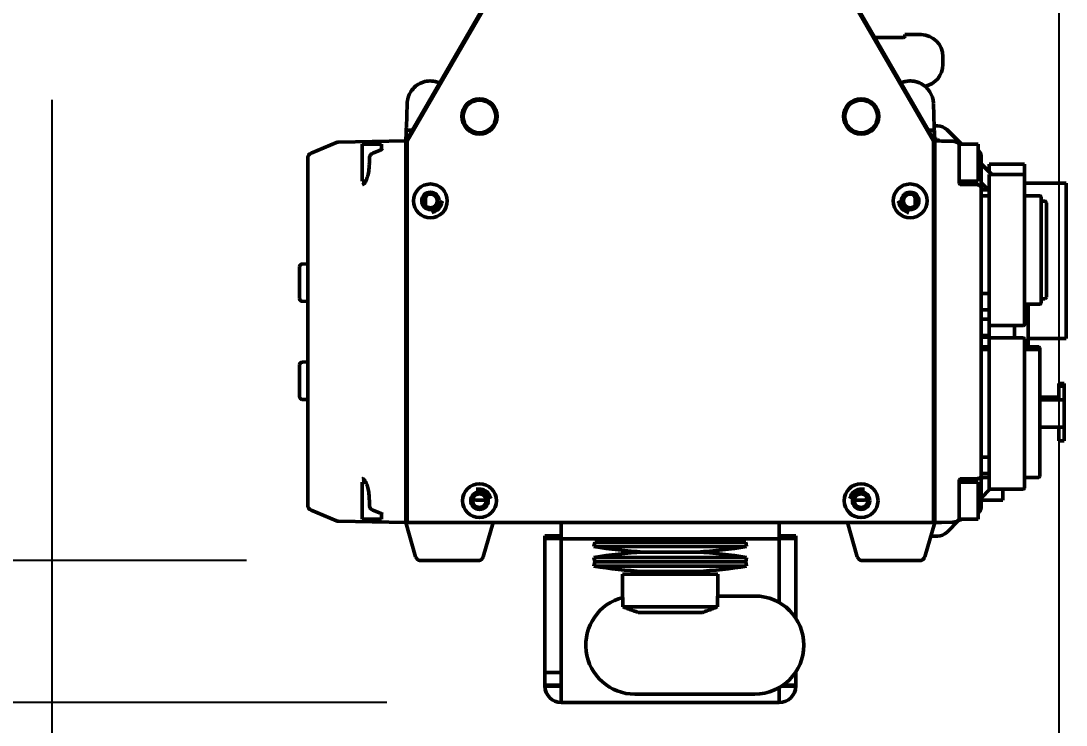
# Model space of a CAD drawing. Header units: millimetres. Extents: x 100 to 5488, y 100 to 4218.
# Drawn here: x 5159.2 to 5350.9, y 1307.8 to 1437 of the extents above; entities that cross this region are included whole.
import ezdxf

# ---------------------------------------------------------------- set-up
doc = ezdxf.new("R2010")
doc.units = ezdxf.units.MM
doc.header["$LTSCALE"] = 20
doc.layers.add('Dimension (ANSI)', color=7, linetype='Continuous', lineweight=25)
doc.layers.add('Visible (ANSI)', color=7, linetype='Continuous', lineweight=50)
doc.styles.add('My Text', font='tahoma.ttf')
doc.dimstyles.new('My Dimension - mm [in] (ANSI)', dxfattribs={"dimscale": 20, "dimtxt": 0.7, "dimasz": 2.5, "dimexe": 3.175, "dimexo": 1.6002, "dimgap": 0.8, "dimtad": 0, "dimtoh": 1, "dimrnd": 1e-08, "dimzin": 4, "dimdsep": 46, "dimtxsty": 'My Text', "dimcen": 0.09, "dimdle": 10, "dimclrd": 1, "dimclre": 1, "dimclrt": 1, "dimadec": 1, "dimazin": 1, "dimtfac": 4.354286, "dimtofl": 0, "dimtmove": 0, "dimatfit": 3, "dimfxl": 1, "dimtolj": 1, "dimtzin": 4, "dimlwd": -1, "dimlwe": -1, "dimarcsym": 0})

# ---------------------------------------------------------------- blocks, each defined once
blk = doc.blocks.new('*D22')
at = {"layer": 'Defpoints', "color": 0, "transparency": 16777216}
for p in [(5349.57, 1503.17), (5164.87, 1454.57), (5164.87, 1247.03)]:
    blk.add_point(p, dxfattribs=at)
at = {"layer": 'Dimension (ANSI)', "color": 1, "transparency": 16777216}
for p, q in [((5349.57, 1471.16), (5349.57, 1183.53)), ((5164.87, 1422.57), (5164.87, 1183.53)), ((5164.87, 1247.03), (5114.87, 1247.03)), ((5299.57, 1247.03), (5214.87, 1247.03))]:
    blk.add_line(p, q, dxfattribs=at)
for points in [[(5214.87, 1255.36), (5214.87, 1238.7), (5164.87, 1247.03)], [(5299.57, 1255.36), (5299.57, 1238.7), (5349.57, 1247.03)]]:
    blk.add_solid(points, dxfattribs=at)
at = {"layer": 'Dimension (ANSI)', "color": 1, "transparency": 16777216, "insert": (5007.44, 1256.19), "char_height": 14, "attachment_point": 2, "style": 'My Text'}
blk.add_mtext('\\A1;184.70 mm [7.272 in]', dxfattribs=at)
blk = doc.blocks.new('*D23')
at = {"layer": 'Defpoints', "color": 0, "transparency": 16777216}
for p in [(5011.97, 1557.67), (5178.47, 1557.67), (5258.29, 1311.99)]:
    blk.add_point(p, dxfattribs=at)
at = {"layer": 'Dimension (ANSI)', "color": 1, "transparency": 16777216}
for p, q in [((5061.97, 1651.34), (5011.97, 1651.34)), ((5011.97, 1651.34), (5011.97, 1557.67)), ((5146.47, 1557.67), (4948.47, 1557.67)), ((5011.97, 1361.99), (5011.97, 1507.67)), ((5226.29, 1311.99), (4948.47, 1311.99))]:
    blk.add_line(p, q, dxfattribs=at)
for points in [[(5003.63, 1507.67), (5020.3, 1507.67), (5011.97, 1557.67)], [(5003.63, 1361.99), (5020.3, 1361.99), (5011.97, 1311.99)]]:
    blk.add_solid(points, dxfattribs=at)
at = {"layer": 'Dimension (ANSI)', "color": 1, "transparency": 16777216, "insert": (5169.94, 1660.5), "char_height": 14, "attachment_point": 2, "style": 'My Text'}
blk.add_mtext('\\A1;245.67 mm [9.672 in]', dxfattribs=at)
blk = doc.blocks.new('*D24')
at = {"layer": 'Defpoints', "color": 0, "transparency": 16777216}
for p in [(5102.12, 1557.67), (5178.47, 1557.67), (5232.55, 1338.01)]:
    blk.add_point(p, dxfattribs=at)
at = {"layer": 'Dimension (ANSI)', "color": 1, "transparency": 16777216}
for p, q in [((5152.12, 1607.67), (5102.12, 1607.67)), ((5102.12, 1607.67), (5102.12, 1557.67)), ((5146.47, 1557.67), (5038.62, 1557.67)), ((5102.12, 1388.01), (5102.12, 1507.67)), ((5200.54, 1338.01), (5038.62, 1338.01))]:
    blk.add_line(p, q, dxfattribs=at)
for points in [[(5093.78, 1507.67), (5110.45, 1507.67), (5102.12, 1557.67)], [(5093.78, 1388.01), (5110.45, 1388.01), (5102.12, 1338.01)]]:
    blk.add_solid(points, dxfattribs=at)
at = {"layer": 'Dimension (ANSI)', "color": 1, "transparency": 16777216, "insert": (5260.09, 1616.82), "char_height": 14, "attachment_point": 2, "style": 'My Text'}
blk.add_mtext('\\A1;219.66 mm [8.648 in]', dxfattribs=at)

msp = doc.modelspace()

# ---------------------------------------------------------------- linework, layer by layer
at = {"layer": 'Visible (ANSI)'}
for p, q in [((5252.315, 1453.85), (5229.824, 1415.057)), ((5230.083, 1415.081), (5252.519, 1453.878)), ((5304.067, 1453.878), (5326.503, 1415.081)), ((5326.763, 1415.057), (5304.271, 1453.85)), ((5321.293, 1434.512), (5324.293, 1434.512)), ((5321.293, 1434.212), (5321.293, 1434.512)), ((5315.773, 1434.012), (5321.093, 1434.012)), ((5328.293, 1430.512), (5328.293, 1429.012)), ((5230.034, 1421.91), (5229.88, 1417.494)), ((5326.706, 1417.494), (5326.552, 1421.91)), ((5230.346, 1417.012), (5230.346, 1417.012)), ((5326.24, 1417.012), (5326.24, 1417.012)), ((5326.696, 1417.796), (5327.293, 1417.796)), ((5329.061, 1417.064), (5331.659, 1414.465)), ((5229.793, 1415.012), (5217.459, 1414.796)), ((5229.788, 1414.959), (5229.788, 1408.022)), ((5229.846, 1416.529), (5229.793, 1415.012)), ((5229.793, 1415.002), (5229.793, 1415.012)), ((5229.8, 1415.012), (5229.793, 1415.012)), ((5230.011, 1345.43), (5230.011, 1414.899)), ((5230.038, 1415), (5230.068, 1415.051)), ((5230.043, 1345.312), (5230.043, 1414.931)), ((5326.518, 1415.051), (5326.548, 1415)), ((5326.543, 1414.931), (5326.543, 1345.312)), ((5326.575, 1414.899), (5326.575, 1345.43)), ((5326.793, 1415.012), (5326.74, 1416.529)), ((5326.783, 1415.296), (5327.293, 1415.296)), ((5326.793, 1415.012), (5326.786, 1415.012)), ((5326.793, 1415.002), (5326.793, 1415.012)), ((5326.793, 1415.012), (5328.02, 1414.99)), ((5326.798, 1408.022), (5326.798, 1414.959)), ((5327.293, 1415.296), (5327.591, 1414.998)), ((5330.086, 1414.954), (5328.02, 1414.99)), ((5217.092, 1414.72), (5212.408, 1412.768)), ((5221.793, 1407.612), (5221.793, 1414.412)), ((5221.793, 1414.412), (5225.293, 1414.412)), ((5224.924, 1413.233), (5223.74, 1412.772)), ((5225.293, 1414.412), (5225.293, 1413.395)), ((5225.293, 1413.387), (5225.293, 1413.387)), ((5330.979, 1414.737), (5330.794, 1414.811)), ((5330.979, 1414.737), (5330.979, 1414.737)), ((5330.982, 1414.736), (5330.987, 1414.734)), ((5331.065, 1414.703), (5331.129, 1414.677)), ((5331.206, 1414.646), (5331.295, 1414.611)), ((5331.293, 1414.273), (5331.293, 1414.412)), ((5334.793, 1414.412), (5331.293, 1414.412)), ((5331.293, 1413.851), (5331.293, 1414.273)), ((5331.293, 1413.851), (5331.293, 1407.208)), ((5331.793, 1414.412), (5331.667, 1414.462)), ((5334.793, 1414.412), (5334.793, 1407.612)), ((5211.793, 1348.178), (5211.793, 1411.845)), ((5212.408, 1412.768), (5212.408, 1412.768)), ((5223.092, 1411.845), (5223.092, 1411.012)), ((5335.293, 1412.335), (5335.293, 1411.012)), ((5335.293, 1406.45), (5335.293, 1411.012)), ((5335.293, 1410.831), (5337.263, 1408.862)), ((5336.793, 1410.762), (5343.293, 1410.762)), ((5336.793, 1409.331), (5336.793, 1410.762)), ((5343.293, 1410.762), (5343.293, 1408.662)), ((5221.793, 1407.612), (5222.421, 1407.612)), ((5229.788, 1408.022), (5229.797, 1408.005)), ((5229.793, 1352.512), (5229.793, 1408.012)), ((5229.797, 1352.519), (5229.797, 1408.005)), ((5326.798, 1408.022), (5326.79, 1408.005)), ((5326.79, 1408.005), (5326.79, 1352.519)), ((5326.793, 1352.512), (5326.793, 1408.012)), ((5334.793, 1407.612), (5331.293, 1407.612)), ((5335.293, 1407.296), (5336.577, 1406.012)), ((5336.793, 1408.862), (5343.093, 1408.862)), ((5336.793, 1405.862), (5336.793, 1408.862)), ((5343.293, 1408.662), (5343.293, 1405.862)), ((5350.893, 1407.262), (5343.293, 1407.262)), ((5350.893, 1407.262), (5350.893, 1378.762)), ((5334.592, 1406.954), (5331.49, 1407.008)), ((5334.592, 1406.954), (5334.592, 1406.954)), ((5335.577, 1407.012), (5335.293, 1407.012)), ((5335.293, 1406.45), (5335.293, 1353.573)), ((5336.793, 1406.012), (5335.293, 1406.012)), ((5336.793, 1384.162), (5336.793, 1405.862)), ((5343.293, 1405.862), (5343.293, 1384.162)), ((5233.38, 1403.158), (5233.38, 1404.425)), ((5323.206, 1404.425), (5323.206, 1403.158)), ((5326.793, 1404.962), (5326.79, 1404.962)), ((5336.793, 1404.962), (5335.293, 1404.962)), ((5343.293, 1404.962), (5346.093, 1404.962)), ((5346.293, 1385.262), (5346.293, 1404.762)), ((5346.293, 1403.962), (5346.993, 1403.962)), ((5347.293, 1403.662), (5347.293, 1386.362)), ((5210.293, 1386.099), (5210.293, 1391.924)), ((5210.776, 1392.424), (5211.793, 1392.459)), ((5326.79, 1389.116), (5326.793, 1389.116)), ((5336.793, 1387.012), (5335.293, 1387.012)), ((5210.776, 1385.6), (5211.793, 1385.564)), ((5343.293, 1385.062), (5346.093, 1385.062)), ((5343.935, 1385.062), (5343.935, 1376.762)), ((5346.293, 1386.062), (5346.993, 1386.062)), ((5336.793, 1384.012), (5335.293, 1384.012)), ((5336.793, 1382.312), (5335.293, 1382.312)), ((5336.793, 1381.162), (5336.793, 1384.162)), ((5343.293, 1384.162), (5343.293, 1381.362)), ((5326.79, 1381.907), (5326.793, 1381.907)), ((5326.79, 1380.986), (5326.793, 1380.985)), ((5343.093, 1381.162), (5336.793, 1381.162)), ((5336.793, 1381.162), (5336.793, 1379.262)), ((5341.435, 1381.162), (5341.435, 1378.912)), ((5326.793, 1379.012), (5326.79, 1379.012)), ((5336.793, 1379.312), (5335.293, 1379.312)), ((5336.793, 1379.012), (5335.293, 1379.012)), ((5336.793, 1378.912), (5336.793, 1379.262)), ((5336.793, 1375.912), (5336.793, 1378.912)), ((5336.793, 1378.912), (5343.063, 1378.912)), ((5343.263, 1378.712), (5343.263, 1375.912)), ((5350.893, 1378.762), (5343.935, 1378.762)), ((5326.79, 1378.116), (5326.793, 1378.116)), ((5326.79, 1376.762), (5326.793, 1376.762)), ((5335.293, 1377.262), (5336.793, 1377.262)), ((5335.293, 1376.762), (5336.793, 1376.762)), ((5343.263, 1376.762), (5345.863, 1376.762)), ((5343.935, 1377.262), (5345.863, 1377.262)), ((5346.063, 1377.062), (5346.063, 1376.562)), ((5346.063, 1376.562), (5346.063, 1353.462)), ((5336.793, 1375.912), (5336.793, 1354.112)), ((5343.263, 1375.912), (5343.263, 1354.112)), ((5210.293, 1368.099), (5210.293, 1373.924)), ((5210.776, 1374.424), (5211.793, 1374.459)), ((5349.563, 1370.012), (5349.563, 1370.512)), ((5349.563, 1370.512), (5350.563, 1370.512)), ((5349.563, 1368.012), (5349.563, 1370.012)), ((5349.563, 1370.012), (5350.563, 1370.012)), ((5350.563, 1370.512), (5350.563, 1370.012)), ((5350.563, 1370.012), (5350.563, 1368.012)), ((5210.776, 1367.6), (5211.793, 1367.564)), ((5349.563, 1368.012), (5346.063, 1368.012)), ((5349.563, 1367.512), (5346.063, 1367.512)), ((5349.563, 1367.512), (5349.563, 1368.012)), ((5349.563, 1367.512), (5350.563, 1367.512)), ((5350.563, 1367.512), (5350.563, 1368.012)), ((5350.563, 1367.512), (5350.563, 1362.512)), ((5349.563, 1362.512), (5346.063, 1362.512)), ((5350.563, 1362.512), (5349.563, 1362.512)), ((5349.563, 1362.012), (5349.563, 1362.512)), ((5349.563, 1360.012), (5349.563, 1362.012)), ((5350.563, 1362.012), (5350.563, 1362.512)), ((5350.563, 1362.012), (5350.563, 1360.012)), ((5350.563, 1360.012), (5349.563, 1360.012)), ((5326.79, 1359.116), (5326.793, 1359.116)), ((5336.793, 1357.012), (5335.293, 1357.012)), ((5336.793, 1354.012), (5335.293, 1354.012)), ((5335.293, 1349.012), (5335.293, 1353.573)), ((5336.793, 1351.112), (5336.793, 1354.112)), ((5343.263, 1354.112), (5343.263, 1351.312)), ((5221.793, 1345.612), (5221.793, 1352.412)), ((5221.793, 1352.412), (5222.421, 1352.412)), ((5229.788, 1352.501), (5229.797, 1352.519)), ((5229.788, 1352.501), (5229.788, 1345.206)), ((5326.798, 1352.501), (5326.79, 1352.519)), ((5326.798, 1345.206), (5326.798, 1352.501)), ((5331.293, 1352.815), (5331.293, 1346.172)), ((5334.793, 1352.412), (5331.293, 1352.412)), ((5331.49, 1353.015), (5334.592, 1353.069)), ((5334.793, 1352.412), (5334.793, 1345.612)), ((5334.802, 1353.073), (5334.802, 1353.073)), ((5335.184, 1353.262), (5335.184, 1353.262)), ((5335.293, 1353.262), (5336.793, 1353.262)), ((5335.543, 1353.262), (5335.293, 1353.012)), ((5343.263, 1353.262), (5345.863, 1353.262)), ((5336.929, 1351.112), (5335.293, 1349.476)), ((5343.063, 1351.112), (5336.793, 1351.112)), ((5339.293, 1351.112), (5339.293, 1349.112)), ((5223.092, 1349.012), (5223.092, 1348.178)), ((5244.54, 1349.099), (5242.88, 1349.099)), ((5313.706, 1349.099), (5312.046, 1349.099)), ((5339.293, 1349.112), (5335.293, 1349.112)), ((5335.293, 1349.012), (5335.293, 1347.689)), ((5212.408, 1347.255), (5217.092, 1345.304)), ((5223.74, 1347.251), (5224.924, 1346.79)), ((5225.293, 1346.628), (5225.293, 1345.612)), ((5225.41, 1346.563), (5225.41, 1346.563)), ((5331.293, 1345.75), (5331.293, 1346.172)), ((5217.459, 1345.227), (5229.793, 1345.012)), ((5221.793, 1345.612), (5225.293, 1345.612)), ((5229.793, 1345.083), (5229.793, 1345.161)), ((5229.793, 1345.012), (5229.793, 1345.083)), ((5229.793, 1345.012), (5229.942, 1345.012)), ((5231.586, 1338.737), (5229.793, 1345.012)), ((5229.988, 1345.006), (5238.283, 1345.006)), ((5326.243, 1345.012), (5230.343, 1345.012)), ((5238.283, 1345.006), (5238.293, 1345.012)), ((5244, 1338.737), (5245.793, 1345.012)), ((5258.293, 1342.012), (5258.293, 1345.012)), ((5298.293, 1345.012), (5298.293, 1342.012)), ((5312.586, 1338.737), (5310.793, 1345.012)), ((5318.304, 1345.006), (5318.293, 1345.012)), ((5318.304, 1345.006), (5326.598, 1345.006)), ((5325, 1338.737), (5326.793, 1345.012)), ((5326.644, 1345.012), (5326.793, 1345.012)), ((5326.793, 1345.012), (5326.793, 1345.161)), ((5326.793, 1345.012), (5328.02, 1345.033)), ((5326.793, 1345.012), (5327.293, 1345.012)), ((5327.302, 1345.021), (5327.293, 1345.012)), ((5328.02, 1345.033), (5330.086, 1345.069)), ((5331.186, 1345.369), (5329.061, 1343.244)), ((5330.794, 1345.212), (5330.979, 1345.286)), ((5330.979, 1345.286), (5330.979, 1345.286)), ((5330.979, 1345.286), (5330.979, 1345.286)), ((5330.99, 1345.29), (5331.018, 1345.302)), ((5331.065, 1345.32), (5331.126, 1345.345)), ((5331.206, 1345.377), (5331.301, 1345.415)), ((5331.293, 1345.612), (5331.293, 1345.75)), ((5334.793, 1345.612), (5331.293, 1345.612)), ((5331.667, 1345.561), (5331.793, 1345.612)), ((5255.293, 1342.567), (5255.293, 1342.08)), ((5258.293, 1342.567), (5255.293, 1342.567)), ((5258.293, 1342.08), (5255.293, 1342.08)), ((5255.293, 1342.08), (5255.293, 1317.46)), ((5258.293, 1314.471), (5258.293, 1342.012)), ((5263.293, 1342.012), (5258.293, 1342.012)), ((5293.293, 1342.012), (5263.293, 1342.012)), ((5273.693, 1341.38), (5273.693, 1342.012)), ((5282.893, 1341.38), (5282.893, 1342.012)), ((5298.293, 1342.012), (5293.293, 1342.012)), ((5298.293, 1342.567), (5301.293, 1342.567)), ((5298.293, 1342.08), (5301.293, 1342.08)), ((5298.293, 1342.012), (5298.293, 1330.306)), ((5301.293, 1342.08), (5301.293, 1342.567)), ((5301.293, 1327.487), (5301.293, 1342.08)), ((5326.079, 1342.512), (5327.293, 1342.512)), ((5264.423, 1341.38), (5264.293, 1340.59)), ((5264.293, 1340.59), (5292.293, 1340.59)), ((5264.423, 1341.38), (5292.163, 1341.38)), ((5292.163, 1341.38), (5292.293, 1340.59)), ((5292.293, 1338.59), (5264.293, 1338.59)), ((5264.423, 1337.801), (5264.293, 1338.59)), ((5273.293, 1339.59), (5283.293, 1339.59)), ((5283.293, 1339.59), (5273.293, 1339.59)), ((5292.163, 1337.801), (5292.293, 1338.59)), ((5243.039, 1338.012), (5232.547, 1338.012)), ((5264.423, 1337.801), (5264.293, 1337.012)), ((5264.293, 1337.012), (5292.293, 1337.012)), ((5264.423, 1337.801), (5292.163, 1337.801)), ((5264.423, 1337.801), (5292.163, 1337.801)), ((5292.163, 1337.801), (5292.293, 1337.012)), ((5324.039, 1338.012), (5313.547, 1338.012)), ((5269.543, 1335.512), (5287.043, 1335.512)), ((5269.543, 1331.226), (5269.543, 1335.512)), ((5283.293, 1336.012), (5273.293, 1336.012)), ((5273.693, 1335.512), (5273.693, 1336.012)), ((5282.893, 1335.512), (5282.893, 1336.012)), ((5287.043, 1331.512), (5287.043, 1335.512)), ((5269.612, 1329.512), (5269.612, 1331.243)), ((5286.974, 1329.512), (5286.974, 1331.512)), ((5293.793, 1331.512), (5286.974, 1331.512)), ((5269.612, 1329.512), (5286.974, 1329.512)), ((5272.395, 1328.512), (5284.191, 1328.512)), ((5258.293, 1317.46), (5255.293, 1317.46)), ((5255.293, 1317.46), (5255.293, 1315.189)), ((5301.242, 1317.46), (5301.293, 1317.46)), ((5301.293, 1317.46), (5301.293, 1317.537)), ((5301.293, 1315.189), (5301.293, 1317.46)), ((5258.293, 1315.189), (5255.293, 1315.189)), ((5255.293, 1314.992), (5255.293, 1315.189)), ((5299.026, 1315.189), (5301.293, 1315.189)), ((5301.293, 1315.189), (5301.293, 1314.992)), ((5255.293, 1314.992), (5258.293, 1314.992)), ((5258.293, 1311.992), (5258.293, 1314.471)), ((5271.793, 1313.512), (5293.793, 1313.512)), ((5298.293, 1314.717), (5298.293, 1314.471)), ((5298.293, 1314.471), (5298.293, 1311.992)), ((5301.293, 1314.992), (5298.738, 1314.992)), ((5298.293, 1311.992), (5258.293, 1311.992))]:
    msp.add_line(p, q, dxfattribs=at)
for centre, radius in [((5243.293, 1419.512), 3.25), ((5313.293, 1419.512), 3.25), ((5243.293, 1419.512), 3), ((5313.293, 1419.512), 3), ((5234.293, 1404.012), 3.1), ((5234.293, 1404.012), 1.6), ((5322.293, 1404.012), 3.1), ((5322.293, 1404.012), 1.6), ((5234.293, 1404.012), 1.25), ((5322.293, 1404.012), 1.25), ((5243.293, 1349.012), 3.1), ((5313.293, 1349.012), 3.1), ((5243.293, 1349.012), 1.6), ((5243.293, 1349.012), 1.25), ((5313.293, 1349.012), 1.6), ((5313.293, 1349.012), 1.25)]:
    msp.add_circle(centre, radius, dxfattribs=at)
for centre, radius, start, end in [((5321.093, 1434.212), 0.2, 270, 0), ((5324.293, 1430.512), 4, 0, 90), ((5324.293, 1429.012), 4, 279.78759, 0), ((5322.305, 1421.762), 4.25, 2, 63.14463), ((5327.293, 1415.296), 2.5, 45, 90), ((5230.211, 1414.899), 0.2, 149.8952, 180.00017), ((5230.343, 1414.931), 0.3, 149.95952, 179.98655), ((5326.243, 1414.931), 0.3, 0, 30.02704), ((5326.375, 1414.899), 0.2, 359.99983, 30.1048), ((5217.477, 1413.797), 1, 91, 112.61986), ((5330.793, 1414.273), 0.5, 0, 68.19859), ((5212.793, 1411.845), 1, 112.61986, 180), ((5331.493, 1407.208), 0.2, 180.00075, 268.99959), ((5343.093, 1408.662), 0.2, 0, 90), ((5234.293, 1404.012), 2.1, 292.02023, 345.08456), ((5242.023, 1401.953), 5.899, 159.61409, 165.0859), ((5314.564, 1401.953), 5.899, 14.91336, 20.38528), ((5322.293, 1404.012), 2.1, 194.91521, 247.97977), ((5346.093, 1404.762), 0.2, 0, 90), ((5346.993, 1403.662), 0.3, 0, 90), ((5237.291, 1396.596), 5.898, 112.01515, 117.48669), ((5319.295, 1396.596), 5.899, 62.5123, 67.98384), ((5210.793, 1391.924), 0.5, 92, 180), ((5210.793, 1386.099), 0.5, 180, 268), ((5346.993, 1386.362), 0.3, 270, 0), ((5346.093, 1385.262), 0.2, 270, 0), ((5343.093, 1381.362), 0.2, 270, 0), ((5343.063, 1378.712), 0.2, 0, 90), ((5345.863, 1377.062), 0.2, 0, 90), ((5345.863, 1376.562), 0.2, 0, 90), ((5210.793, 1373.924), 0.5, 92, 180), ((5210.793, 1368.099), 0.5, 180, 268), ((5331.493, 1352.815), 0.2, 91.00037, 179.99843), ((5345.863, 1353.462), 0.2, 270, 0), ((5243.12, 1357.009), 5.899, 265.76571, 271.23739), ((5243.293, 1349.012), 2.1, 25.94078, 91.23503), ((5250.486, 1352.51), 5.898, 205.93626, 211.40801), ((5306.1, 1352.51), 5.899, 328.59107, 334.06278), ((5313.293, 1349.012), 2.1, 88.76497, 154.05922), ((5313.466, 1357.009), 5.899, 268.76248, 274.23413), ((5343.063, 1351.312), 0.2, 270, 0), ((5212.793, 1348.178), 1, 180, 247.37871), ((5217.477, 1346.227), 1, 247.38014, 269), ((5230.343, 1345.312), 0.3, 180, 270), ((5326.243, 1345.312), 0.3, 270, 0), ((5330.793, 1345.75), 0.5, 291.8014, 0), ((5327.293, 1345.012), 2.5, 270, 315), ((5278.293, 1425.59), 86.145, 260.64702, 266.6726), ((5278.293, 1425.59), 86.145, 273.3274, 279.35298), ((5232.547, 1339.012), 1, 195.9454, 270), ((5243.039, 1339.012), 1, 270, 344.0546), ((5278.293, 1253.59), 86.145, 93.3274, 99.35298), ((5278.293, 1253.59), 86.145, 80.64702, 86.6726), ((5313.547, 1339.012), 1, 195.9454, 270), ((5324.039, 1339.012), 1, 270, 344.0546), ((5278.293, 1422.012), 86.145, 260.64702, 266.6726), ((5278.293, 1422.012), 86.145, 273.3274, 279.35298), ((5271.793, 1322.512), 9, 104.02155, 270), ((5293.793, 1322.512), 9, 270, 90), ((5258.293, 1314.992), 3, 180, 270), ((5298.293, 1314.992), 3, 270, 0)]:
    msp.add_arc(centre, radius, start, end, dxfattribs=at)
for centre, major_axis, ratio, start_param, end_param in [((5229.988, 1414.959), (0.197, -0.037), 0.9996786, 3.1152282, 3.3262213), ((5344.725, 1414.961), (-114.971, -0.063), 0.034884, 6.2529201, 6.2572734), ((5229.997, 1414.957), (0.189, -0.067), 0.9996785, 2.9567991, 3.1684896), ((5326.589, 1414.957), (-0.189, -0.067), 0.9996785, 3.1146951, 3.3263856), ((5211.861, 1414.961), (114.971, -0.063), 0.034884, 0.0259119, 0.0302652), ((5326.598, 1414.959), (-0.197, -0.037), 0.9996786, 2.9569637, 3.1679568), ((5330.05, 1412.95), (-0.314, -1.98), 0.9988606, 3.1999257, 3.2811955), ((5330.05, 1412.95), (-0.314, -1.98), 0.9988606, 3.0856612, 3.1393532), ((5330.05, 1412.95), (-0.314, -1.98), 0.9988606, 2.968833, 3.0397146), ((5330.422, 1413.883), (0.371, 0.929), 0.5526971, 6.2831713, 6.2831846), ((5334.302, 1406.959), (0.5, -0.009), 0.0000247, 0.2510981, 0.9414888), ((5234.381, 1404.424), (-0.707, 0.707), 0.9996955, 0.104046, 0.7852494), ((5322.206, 1404.424), (0.707, 0.707), 0.9996955, 5.4979351, 6.1791393), ((5334.584, 1353.569), (0.009, -0.5), 0.5811468, 6.2831175, 6.2831858), ((5242.881, 1350.099), (-0.707, -0.707), 0.9996955, 6.2071677, 7.0684355), ((5313.706, 1350.099), (0.707, -0.707), 0.9996955, 5.4979351, 6.359203), ((5229.988, 1345.206), (-0.141, -0.141), 0.9996955, 5.4979394, 7.0684312), ((5230.211, 1345.43), (-0.141, -0.141), 0.9996955, 5.4979394, 6.0696701), ((5326.375, 1345.43), (0.141, -0.141), 0.9996955, 0.2135152, 0.7852459), ((5326.598, 1345.206), (0.141, -0.141), 0.9996955, 5.4979394, 7.0684312), ((5330.051, 1347.068), (1.926, 0.539), 0.9997421, 4.4569446, 4.5285174), ((5330.051, 1347.068), (1.926, 0.539), 0.9997421, 4.5753168, 4.7447046)]:
    msp.add_ellipse(centre, major_axis=major_axis, ratio=ratio, start_param=start_param, end_param=end_param, dxfattribs=at)
for points, knots in [([(5230.722, 1424.085), (5230.954, 1424.44), (5231.24, 1424.761), (5231.894, 1425.304), (5232.262, 1425.526), (5233.048, 1425.851), (5233.465, 1425.954), (5234.311, 1426.033), (5234.74, 1426.008), (5235.436, 1425.862), (5235.709, 1425.775), (5235.972, 1425.661)], [0.5779316, 0.5779316, 0.5779316, 0.5779316, 0.8779843, 0.8779843, 1.1780371, 1.1780371, 1.4780899, 1.4780899, 1.7781427, 1.7781427, 1.9798601, 1.9798601, 1.9798601, 1.9798601]), ([(5320.615, 1425.661), (5320.72, 1425.707), (5320.826, 1425.748), (5321.202, 1425.876), (5321.478, 1425.94), (5322.038, 1426.012), (5322.321, 1426.021), (5322.884, 1425.981), (5323.164, 1425.933), (5323.708, 1425.783), (5323.973, 1425.681), (5324.225, 1425.553)], [1.16173476, 1.16173476, 1.16173476, 1.16173476, 1.24243756, 1.24243756, 1.44172412, 1.44172412, 1.64101068, 1.64101068, 1.84029724, 1.84029724, 2.03958381, 2.03958381, 2.03958381, 2.03958381]), ([(5230.034, 1421.911), (5230.037, 1421.98), (5230.041, 1422.049), (5230.052, 1422.188), (5230.06, 1422.257), (5230.078, 1422.395), (5230.089, 1422.464), (5230.114, 1422.601), (5230.129, 1422.669), (5230.161, 1422.804), (5230.178, 1422.872), (5230.197, 1422.939)], [0.03447031, 0.03447031, 0.03447031, 0.03447031, 0.08349451, 0.08349451, 0.13265691, 0.13265691, 0.1818193, 0.1818193, 0.2309817, 0.2309817, 0.2801441, 0.2801441, 0.2801441, 0.2801441]), ([(5230.198, 1422.939), (5230.285, 1423.243), (5230.407, 1423.537), (5230.56, 1423.814), (5230.611, 1423.906), (5230.665, 1423.996), (5230.722, 1424.084)], [0.10471177, 0.10471177, 0.10471177, 0.10471177, 0.2, 0.2, 0.2, 0.23160318, 0.23160318, 0.23160318, 0.23160318]), ([(5229.846, 1416.529), (5229.846, 1416.534), (5229.847, 1416.539), (5229.848, 1416.56), (5229.85, 1416.575), (5229.859, 1416.636), (5229.873, 1416.681), (5229.915, 1416.771), (5229.946, 1416.816), (5230.019, 1416.893), (5230.062, 1416.927), (5230.155, 1416.977), (5230.207, 1416.995), (5230.272, 1417.006), (5230.285, 1417.008), (5230.308, 1417.01), (5230.318, 1417.011), (5230.331, 1417.011), (5230.335, 1417.012), (5230.339, 1417.012), (5230.34, 1417.012), (5230.341, 1417.012), (5230.341, 1417.012), (5230.342, 1417.012), (5230.343, 1417.012), (5230.343, 1417.012), (5230.343, 1417.012), (5230.344, 1417.012), (5230.344, 1417.012), (5230.345, 1417.012), (5230.345, 1417.012), (5230.346, 1417.012), (5230.346, 1417.012), (5230.347, 1417.012), (5230.348, 1417.012), (5230.356, 1417.012), (5230.366, 1417.012), (5230.428, 1417.012), (5230.519, 1417.012), (5230.735, 1417.012), (5230.839, 1417.012), (5230.957, 1417.012)], [0.00000814, 0.00000814, 0.00000814, 0.00000814, 0.00152542, 0.00152542, 0.00610597, 0.00610597, 0.01996698, 0.01996698, 0.03596753, 0.03596753, 0.05189676, 0.05189676, 0.06782853, 0.06782853, 0.07176335, 0.07176335, 0.07471373, 0.07471373, 0.07582381, 0.07582381, 0.07607784, 0.07607784, 0.07621192, 0.07621192, 0.07641561, 0.07641561, 0.07665322, 0.07665322, 0.07707347, 0.07707347, 0.07810519, 0.07810519, 0.08119688, 0.08119688, 0.09047197, 0.09047197, 0.11833681, 0.11833681, 0.19976847, 0.19976847, 0.25362263, 0.25362263, 0.25362263, 0.25362263]), ([(5325.629, 1417.012), (5325.689, 1417.012), (5325.745, 1417.012), (5325.947, 1417.012), (5326.065, 1417.012), (5326.176, 1417.012), (5326.203, 1417.012), (5326.228, 1417.012), (5326.234, 1417.012), (5326.238, 1417.012), (5326.239, 1417.012), (5326.24, 1417.012), (5326.24, 1417.012), (5326.241, 1417.012), (5326.241, 1417.012), (5326.242, 1417.012), (5326.242, 1417.012), (5326.243, 1417.012), (5326.243, 1417.012), (5326.244, 1417.012), (5326.244, 1417.012), (5326.245, 1417.012), (5326.246, 1417.012), (5326.25, 1417.012), (5326.254, 1417.011), (5326.27, 1417.011), (5326.284, 1417.01), (5326.331, 1417.005), (5326.366, 1416.997), (5326.449, 1416.969), (5326.498, 1416.944), (5326.583, 1416.879), (5326.621, 1416.84), (5326.682, 1416.753), (5326.705, 1416.704), (5326.732, 1416.613), (5326.739, 1416.571), (5326.74, 1416.529)], [0.21299808, 0.21299808, 0.21299808, 0.21299808, 0.24013696, 0.24013696, 0.3197287, 0.3197287, 0.35914172, 0.35914172, 0.37821971, 0.37821971, 0.38536942, 0.38536942, 0.38805033, 0.38805033, 0.39006227, 0.39006227, 0.39031252, 0.39031252, 0.39056469, 0.39056469, 0.39069032, 0.39069032, 0.39094493, 0.39094493, 0.39196773, 0.39196773, 0.39597085, 0.39597085, 0.40637106, 0.40637106, 0.42245427, 0.42245427, 0.43838055, 0.43838055, 0.45431248, 0.45431248, 0.46683477, 0.46683477, 0.46683477, 0.46683477]), ([(5229.848, 1416.583), (5229.849, 1416.613), (5229.851, 1416.659), (5229.853, 1416.717), (5229.853, 1416.721)], [0.21490907, 0.21490907, 0.21490907, 0.21490907, 0.4, 0.41005507, 0.41005507, 0.41005507, 0.41005507]), ([(5326.733, 1416.721), (5326.734, 1416.718), (5326.736, 1416.66), (5326.737, 1416.614), (5326.738, 1416.583)], [0.58987899, 0.58987899, 0.58987899, 0.58987899, 0.6, 0.78403279, 0.78403279, 0.78403279, 0.78403279]), ([(5224.924, 1413.233), (5224.991, 1413.259), (5225.059, 1413.287), (5225.183, 1413.342), (5225.242, 1413.369), (5225.315, 1413.406), (5225.336, 1413.418), (5225.372, 1413.437), (5225.387, 1413.446), (5225.409, 1413.459), (5225.418, 1413.465), (5225.43, 1413.472), (5225.433, 1413.475), (5225.436, 1413.477), (5225.436, 1413.477), (5225.436, 1413.477)], [0, 0, 0, 0, 0.0217002, 0.0217002, 0.04320452, 0.04320452, 0.05319858, 0.05319858, 0.061911594, 0.061911594, 0.069084436, 0.069084436, 0.074983931, 0.074983931, 0.077600457, 0.077600457, 0.077600457, 0.077600457]), ([(5330.987, 1414.734), (5330.987, 1414.734), (5330.994, 1414.731), (5331.003, 1414.728), (5331.016, 1414.722), (5331.017, 1414.722)], [0.10799453, 0.10799453, 0.10799453, 0.10799453, 0.11111111, 0.22222222, 0.22582427, 0.22582427, 0.22582427, 0.22582427]), ([(5331.341, 1414.592), (5331.367, 1414.582), (5331.431, 1414.556), (5331.541, 1414.512), (5331.624, 1414.479), (5331.667, 1414.462)], [0.69967479, 0.69967479, 0.69967479, 0.69967479, 0.77777778, 0.88888889, 1, 1, 1, 1]), ([(5334.793, 1413.201), (5334.82, 1413.185), (5334.847, 1413.168), (5334.938, 1413.103), (5334.997, 1413.05), (5335.101, 1412.93), (5335.145, 1412.863), (5335.218, 1412.722), (5335.246, 1412.648), (5335.284, 1412.493), (5335.293, 1412.414), (5335.293, 1412.335)], [0.5235151, 0.5235151, 0.5235151, 0.5235151, 0.6184815, 0.6184815, 0.8565619, 0.8565619, 1.0946423, 1.0946423, 1.3327227, 1.3327227, 1.570803, 1.570803, 1.570803, 1.570803]), ([(5223.092, 1411.845), (5223.092, 1411.95), (5223.11, 1412.056), (5223.176, 1412.252), (5223.225, 1412.346), (5223.349, 1412.513), (5223.426, 1412.588), (5223.582, 1412.699), (5223.659, 1412.741), (5223.74, 1412.772)], [0, 0, 0, 0, 0.03138626, 0.03138626, 0.06229225, 0.06229225, 0.0937394, 0.0937394, 0.11980641, 0.11980641, 0.11980641, 0.11980641]), ([(5221.753, 1406.95), (5221.835, 1406.951), (5221.956, 1406.992), (5222.203, 1407.262), (5222.287, 1407.377), (5222.495, 1407.734), (5222.618, 1408.017), (5222.824, 1408.668), (5222.911, 1409.042), (5223.035, 1409.834), (5223.074, 1410.261), (5223.09, 1410.796), (5223.092, 1410.904), (5223.092, 1411.012)], [0.00008613, 0.00008613, 0.00008613, 0.00008613, 0.18640278, 0.18640278, 0.27338897, 0.27338897, 0.40673665, 0.40673665, 0.53719893, 0.53719893, 0.66600985, 0.66600985, 0.69829258, 0.69829258, 0.69829258, 0.69829258]), ([(5334.596, 1406.954), (5334.6, 1406.954), (5334.603, 1406.954), (5334.62, 1406.954), (5334.633, 1406.953), (5334.683, 1406.952), (5334.715, 1406.952), (5334.76, 1406.951), (5334.776, 1406.951), (5334.786, 1406.951)], [0.000458613, 0.000458613, 0.000458613, 0.000458613, 0.001705189, 0.001705189, 0.006826733, 0.006826733, 0.022359691, 0.022359691, 0.034859892, 0.034859892, 0.034859892, 0.034859892]), ([(5334.797, 1406.95), (5334.799, 1406.95), (5334.8, 1406.95), (5334.801, 1406.95), (5334.802, 1406.95), (5334.802, 1406.95), (5334.802, 1406.95), (5334.802, 1406.95), (5334.803, 1406.95), (5334.803, 1406.95), (5334.803, 1406.95), (5334.803, 1406.95), (5334.803, 1406.95), (5334.804, 1406.95), (5334.804, 1406.95), (5334.804, 1406.95), (5334.805, 1406.95), (5334.806, 1406.95), (5334.806, 1406.95), (5334.81, 1406.95), (5334.812, 1406.95), (5334.819, 1406.95), (5334.822, 1406.95), (5334.836, 1406.949), (5334.846, 1406.948), (5334.887, 1406.943), (5334.917, 1406.936), (5334.997, 1406.91), (5335.047, 1406.885), (5335.133, 1406.821), (5335.171, 1406.783), (5335.232, 1406.696), (5335.256, 1406.647), (5335.286, 1406.549), (5335.293, 1406.5), (5335.293, 1406.45)], [0, 0, 0, 0, 0.004081923, 0.004081923, 0.005611529, 0.005611529, 0.006185125, 0.006185125, 0.006615617, 0.006615617, 0.00677721, 0.00677721, 0.006879482, 0.006879482, 0.006982225, 0.006982225, 0.007085238, 0.007085238, 0.007292714, 0.007292714, 0.008116684, 0.008116684, 0.009141162, 0.009141162, 0.0122156, 0.0122156, 0.021474153, 0.021474153, 0.037589669, 0.037589669, 0.053513431, 0.053513431, 0.069444064, 0.069444064, 0.084172316, 0.084172316, 0.084172316, 0.084172316]), ([(5335.293, 1353.573), (5335.293, 1353.519), (5335.284, 1353.464), (5335.25, 1353.363), (5335.224, 1353.314), (5335.161, 1353.23), (5335.121, 1353.192), (5335.034, 1353.131), (5334.985, 1353.108), (5334.909, 1353.086), (5334.883, 1353.08), (5334.843, 1353.075), (5334.83, 1353.074), (5334.814, 1353.073), (5334.812, 1353.073), (5334.809, 1353.073), (5334.808, 1353.073), (5334.806, 1353.073), (5334.805, 1353.073), (5334.805, 1353.073), (5334.804, 1353.073), (5334.804, 1353.073), (5334.803, 1353.073), (5334.802, 1353.073), (5334.802, 1353.073), (5334.802, 1353.073), (5334.802, 1353.073), (5334.801, 1353.073), (5334.801, 1353.073), (5334.798, 1353.073), (5334.794, 1353.073), (5334.776, 1353.072), (5334.754, 1353.072), (5334.696, 1353.071), (5334.66, 1353.07), (5334.611, 1353.07), (5334.604, 1353.069), (5334.596, 1353.069)], [0, 0, 0, 0, 0.01621423, 0.01621423, 0.03213443, 0.03213443, 0.04806519, 0.04806519, 0.06399557, 0.06399557, 0.07188361, 0.07188361, 0.07586925, 0.07586925, 0.07661625, 0.07661625, 0.07689679, 0.07689679, 0.07709897, 0.07709897, 0.07719991, 0.07719991, 0.077405, 0.077405, 0.07821679, 0.07821679, 0.07901679, 0.07901679, 0.08141705, 0.08141705, 0.0886347, 0.0886347, 0.10511223, 0.10511223, 0.12104378, 0.12104378, 0.12386113, 0.12386113, 0.12386113, 0.12386113]), ([(5223.092, 1349.012), (5223.092, 1349.434), (5223.066, 1349.861), (5222.971, 1350.653), (5222.9, 1351.028), (5222.724, 1351.703), (5222.615, 1352.008), (5222.38, 1352.509), (5222.251, 1352.707), (5222.013, 1352.972), (5221.909, 1353.034), (5221.805, 1353.069), (5221.779, 1353.073), (5221.753, 1353.073)], [0, 0, 0, 0, 0.12665393, 0.12665393, 0.25075988, 0.25075988, 0.37844232, 0.37844232, 0.50893127, 0.50893127, 0.64021876, 0.64021876, 0.69848059, 0.69848059, 0.69848059, 0.69848059]), ([(5223.74, 1347.251), (5223.634, 1347.292), (5223.533, 1347.352), (5223.361, 1347.497), (5223.287, 1347.583), (5223.176, 1347.77), (5223.136, 1347.872), (5223.099, 1348.043), (5223.092, 1348.111), (5223.092, 1348.178)], [0, 0, 0, 0, 0.03423726, 0.03423726, 0.06742351, 0.06742351, 0.09952362, 0.09952362, 0.11977684, 0.11977684, 0.11977684, 0.11977684]), ([(5225.436, 1346.546), (5225.436, 1346.546), (5225.436, 1346.546), (5225.435, 1346.547), (5225.432, 1346.55), (5225.42, 1346.558), (5225.41, 1346.564), (5225.381, 1346.581), (5225.36, 1346.593), (5225.306, 1346.622), (5225.27, 1346.64), (5225.183, 1346.681), (5225.128, 1346.706), (5225.024, 1346.75), (5224.974, 1346.771), (5224.924, 1346.79)], [0.049956848, 0.049956848, 0.049956848, 0.049956848, 0.051011239, 0.051011239, 0.057562502, 0.057562502, 0.065939822, 0.065939822, 0.077440467, 0.077440467, 0.092330602, 0.092330602, 0.111406438, 0.111406438, 0.127516716, 0.127516716, 0.127516716, 0.127516716]), ([(5335.293, 1347.689), (5335.293, 1347.609), (5335.284, 1347.53), (5335.246, 1347.376), (5335.218, 1347.301), (5335.145, 1347.16), (5335.101, 1347.094), (5334.997, 1346.974), (5334.938, 1346.92), (5334.847, 1346.856), (5334.82, 1346.839), (5334.793, 1346.823)], [1.5708045, 1.5708045, 1.5708045, 1.5708045, 1.8088785, 1.8088785, 2.0469525, 2.0469525, 2.2850265, 2.2850265, 2.5231005, 2.5231005, 2.6180673, 2.6180673, 2.6180673, 2.6180673]), ([(5331.423, 1345.464), (5331.462, 1345.479), (5331.542, 1345.511), (5331.624, 1345.544), (5331.667, 1345.561)], [0.77948482, 0.77948482, 0.77948482, 0.77948482, 0.88888889, 1, 1, 1, 1])]:
    msp.add_open_spline(points, degree=3, knots=knots, dxfattribs=at)
for points in [[(5229.853, 1416.721), (5229.855, 1416.784), (5229.858, 1416.862), (5229.861, 1416.95)], [(5229.861, 1416.95), (5229.863, 1417.023), (5229.866, 1417.104), (5229.869, 1417.188)], [(5229.869, 1417.188), (5229.872, 1417.286), (5229.876, 1417.39), (5229.88, 1417.494)], [(5230.346, 1417.012), (5230.346, 1417.012), (5230.346, 1417.012), (5230.346, 1417.012)], [(5326.24, 1417.012), (5326.24, 1417.012), (5326.24, 1417.012), (5326.24, 1417.012)], [(5326.706, 1417.494), (5326.71, 1417.39), (5326.714, 1417.286), (5326.717, 1417.188)], [(5326.717, 1417.188), (5326.72, 1417.104), (5326.723, 1417.023), (5326.725, 1416.949)], [(5326.725, 1416.949), (5326.728, 1416.862), (5326.731, 1416.784), (5326.733, 1416.721)], [(5229.846, 1416.533), (5229.846, 1416.542), (5229.847, 1416.557), (5229.848, 1416.583)], [(5229.846, 1416.529), (5229.846, 1416.529), (5229.846, 1416.53), (5229.846, 1416.533)], [(5326.738, 1416.583), (5326.739, 1416.558), (5326.74, 1416.542), (5326.74, 1416.534)], [(5326.74, 1416.533), (5326.74, 1416.531), (5326.74, 1416.529), (5326.74, 1416.529)], [(5330.248, 1414.945), (5330.288, 1414.941), (5330.328, 1414.936), (5330.368, 1414.929)], [(5330.474, 1414.909), (5330.504, 1414.903), (5330.534, 1414.896), (5330.563, 1414.888)], [(5330.699, 1414.846), (5330.731, 1414.836), (5330.762, 1414.824), (5330.794, 1414.811)], [(5330.979, 1414.737), (5330.98, 1414.737), (5330.979, 1414.737), (5330.98, 1414.737)], [(5331.017, 1414.722), (5331.03, 1414.717), (5331.046, 1414.711), (5331.065, 1414.703)], [(5331.129, 1414.677), (5331.153, 1414.668), (5331.179, 1414.657), (5331.206, 1414.646)], [(5331.295, 1414.611), (5331.31, 1414.605), (5331.326, 1414.599), (5331.341, 1414.592)], [(5334.797, 1406.95), (5334.794, 1406.951), (5334.791, 1406.951), (5334.786, 1406.951)], [(5330.322, 1345.087), (5330.291, 1345.083), (5330.26, 1345.08), (5330.229, 1345.077)], [(5330.794, 1345.212), (5330.747, 1345.193), (5330.7, 1345.176), (5330.652, 1345.161)], [(5330.99, 1345.29), (5330.983, 1345.288), (5330.98, 1345.286), (5330.979, 1345.286)], [(5331.065, 1345.32), (5331.047, 1345.313), (5331.031, 1345.307), (5331.018, 1345.302)], [(5331.206, 1345.377), (5331.177, 1345.365), (5331.15, 1345.355), (5331.126, 1345.345)], [(5331.423, 1345.464), (5331.381, 1345.447), (5331.34, 1345.43), (5331.301, 1345.415)], [(5269.612, 1329.512), (5269.948, 1329.391), (5270.601, 1329.155), (5271.528, 1328.822), (5272.112, 1328.613), (5272.395, 1328.512)], [(5284.191, 1328.512), (5284.474, 1328.613), (5285.056, 1328.821), (5285.983, 1329.155), (5286.638, 1329.39), (5286.974, 1329.512)]]:
    msp.add_open_spline(points, degree=3, dxfattribs=at)

# ---------------------------------------------------------------- dimensions: what is measured, and where the dimension line sits
at = {"layer": 'Dimension (ANSI)', "color": 1, "true_color": 0xff0000}
for base, p1, p2, angle, text, override, picture, middle in [((5011.9665, 1557.6668), (5258.2931, 1311.9921), (5178.4721, 1557.6668), 90, '<> mm [9.672 in]', {"dimgap": 0.8, "dimtih": 1, "dimtoh": 1, "dimdec": 2, "dimpost": '', "dimtol": 0, "dimlim": 0, "dimtp": 0, "dimtm": 0, "dimtdec": 2, "dimtmove": 1, "dimatfit": 2}, '*D23', (5015.7453, 1651.3384)), ((5102.1153, 1557.6668), (5232.5474, 1338.0117), (5178.4721, 1557.6668), 270, '<> mm [8.648 in]', {"dimgap": 0.8, "dimtih": 1, "dimtoh": 1, "dimdec": 2, "dimpost": '', "dimtol": 0, "dimlim": 0, "dimtp": 0, "dimtm": 0, "dimtdec": 2, "dimtmove": 1, "dimatfit": 2}, '*D24', (5104.7415, 1598.3097)), ((5164.872, 1247.031), (5349.572, 1503.166), (5164.872, 1454.574), 180, '<> mm [7.272 in]', {"dimgap": 0.8, "dimtoh": 0, "dimdec": 2, "dimpost": '', "dimtol": 0, "dimlim": 0, "dimtp": 0, "dimtm": 0, "dimtdec": 2, "dimatfit": 2}, '*D22', (5007.444, 1247.031))]:
    dim = msp.add_linear_dim(base=base, p1=p1, p2=p2, angle=angle, text=text, dimstyle='My Dimension - mm [in] (ANSI)', override=override, dxfattribs=at)
    dim.commit()
    dim.dimension.update_dxf_attribs({"geometry": picture, "text_midpoint": middle, "dimtype": 160})

doc.saveas('drawing.dxf')
